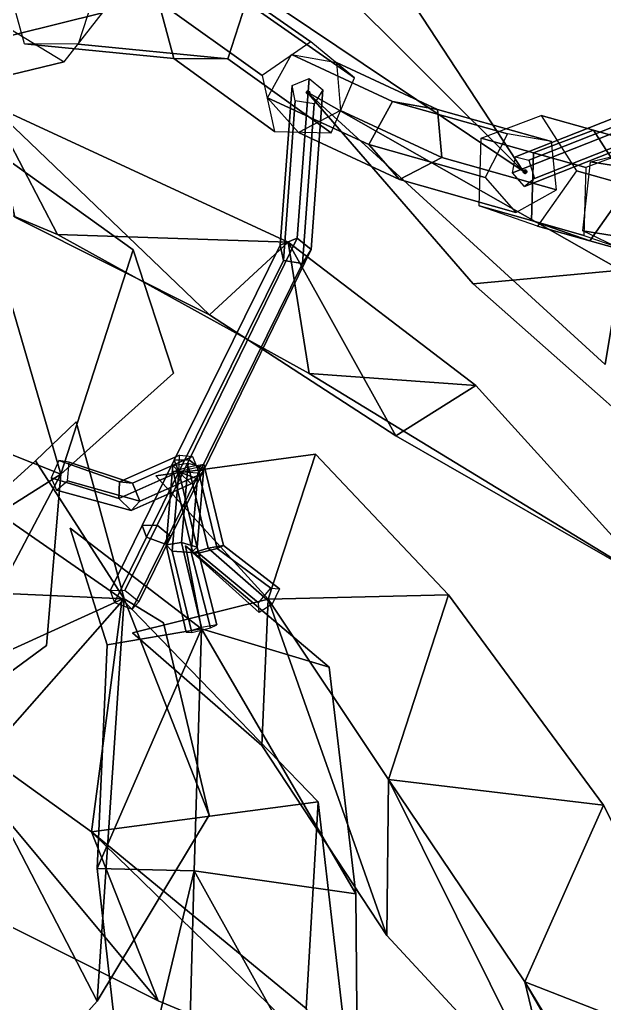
# Model space of a CAD drawing. Header units: metres. Extents: x -208 to 315, y -224 to 287.
# Drawn here: x 233.64 to 247.67, y 96.64 to 120.26 of the extents above; entities that cross this region are included whole.
import ezdxf

# ---------------------------------------------------------------- set-up
doc = ezdxf.new("R2010")
doc.units = ezdxf.units.M

msp = doc.modelspace()

# ---------------------------------------------------------------- linework, layer by layer
at = {"layer": 'Breeder_1InfInt', "color": 3}
for points in [[(248.7696, 117.1973, 843.1606), (250.3787, 116.9471, 846.2496), (248.9461, 116.5934, 846.9672), (247.3371, 116.8436, 843.8782)], [(247.3371, 116.8436, 843.8782), (248.9461, 116.5934, 846.9672), (248.7596, 114.9357, 846.9301), (247.1506, 115.1859, 843.8411)], [(247.1506, 115.1859, 843.8411), (248.7596, 114.9357, 846.9301), (250.0814, 114.3048, 846.1904), (248.4724, 114.555, 843.1015)]]:
    msp.add_3dface(points, dxfattribs=at)
at = {"layer": 'Breeder_1Pdncle', "color": 3}
for points in [[(246.1514, 117.9562, 837.7891), (247.4068, 117.6023, 840.5506), (245.9709, 117.0638, 841.1343), (244.7156, 117.4177, 838.3728)], [(246.9987, 116.6304, 837.2339), (248.2541, 116.2765, 839.9954), (247.4068, 117.6023, 840.5506), (246.1514, 117.9562, 837.7891)], [(244.7156, 117.4177, 838.3728), (245.9709, 117.0638, 841.1343), (245.9186, 115.4343, 840.9492), (244.6633, 115.7882, 838.1877)], [(247.4068, 117.6023, 840.5506), (248.6621, 117.2484, 843.3121), (247.2263, 116.7099, 843.8958), (245.9709, 117.0638, 841.1343)], [(248.2541, 116.2765, 839.9954), (249.5095, 115.9226, 842.7569), (248.6621, 117.2484, 843.3121), (247.4068, 117.6023, 840.5506)], [(245.9709, 117.0638, 841.1343), (247.2263, 116.7099, 843.8958), (247.174, 115.0804, 843.7107), (245.9186, 115.4343, 840.9492)], [(246.0663, 115.3044, 837.488), (247.3216, 114.9505, 840.2495), (248.2541, 116.2765, 839.9954), (246.9987, 116.6304, 837.2339)], [(247.3216, 114.9505, 840.2495), (248.577, 114.5966, 843.0109), (249.5095, 115.9226, 842.7569), (248.2541, 116.2765, 839.9954)], [(244.6633, 115.7882, 838.1877), (245.9186, 115.4343, 840.9492), (247.3216, 114.9505, 840.2495), (246.0663, 115.3044, 837.488)], [(245.9186, 115.4343, 840.9492), (247.174, 115.0804, 843.7107), (248.577, 114.5966, 843.0109), (247.3216, 114.9505, 840.2495)]]:
    msp.add_3dface(points, dxfattribs=at)
at = {"layer": 'Breeder_Intrnd', "color": 3}
for points in [[(230.4061, 119.1264, 801.9827), (235.6332, 120.4204, 809.8652), (234.9023, 121.928, 810.1035), (229.7748, 120.6435, 802.3875)], [(238.0308, 121.542, 818.0207), (240.6299, 119.7276, 825.7985), (239.4576, 118.9201, 825.9976), (236.9719, 120.6948, 818.497)], [(239.0737, 120.6782, 817.4707), (241.6728, 118.8638, 825.2485), (240.6299, 119.7276, 825.7985), (238.0308, 121.542, 818.0207)], [(233.3869, 121.0448, 811.1495), (236.9719, 120.6948, 818.497), (237.3427, 119.3281, 818.251), (233.7577, 119.6782, 810.9034)], [(235.0492, 119.668, 810.2728), (238.6342, 119.3179, 817.6203), (239.0737, 120.6782, 817.4707), (235.4887, 121.0282, 810.1232)], [(236.9719, 120.6948, 818.497), (239.4576, 118.9201, 825.9976), (239.7588, 117.5778, 825.5813), (237.3427, 119.3281, 818.251)], [(238.6342, 119.3179, 817.6203), (241.12, 117.5432, 825.121), (241.6728, 118.8638, 825.2485), (239.0737, 120.6782, 817.4707)], [(229.3212, 117.9411, 802.5137), (234.7104, 119.2504, 810.6674), (235.6332, 120.4204, 809.8652), (230.4061, 119.1264, 801.9827)], [(227.9961, 118.7463, 803.2602), (233.3853, 120.0556, 811.4139), (234.7104, 119.2504, 810.6674), (229.3212, 117.9411, 802.5137)], [(233.7577, 119.6782, 810.9034), (237.3427, 119.3281, 818.251), (238.6342, 119.3179, 817.6203), (235.0492, 119.668, 810.2728)], [(237.3427, 119.3281, 818.251), (239.7588, 117.5778, 825.5813), (241.12, 117.5432, 825.121), (238.6342, 119.3179, 817.6203)], [(240.1657, 119.4201, 825.8551), (242.5912, 118.2925, 832.0321), (242.0182, 117.259, 832.0685), (239.5927, 118.3865, 825.8915)], [(241.2402, 119.2325, 825.3989), (243.6657, 118.105, 831.5759), (242.5912, 118.2925, 832.0321), (240.1657, 119.4201, 825.8551)], [(241.3413, 118.0813, 825.1491), (243.7668, 116.9538, 831.3261), (243.6657, 118.105, 831.5759), (241.2402, 119.2325, 825.3989)], [(239.5927, 118.3865, 825.8915), (242.0182, 117.259, 832.0685), (242.7557, 116.4191, 831.6255), (240.3302, 117.5467, 825.4485)], [(242.5912, 118.2925, 832.0321), (245.3491, 117.5158, 838.0974), (244.8081, 116.4705, 838.2094), (242.0182, 117.259, 832.0685)], [(243.6657, 118.105, 831.5759), (246.404, 117.3355, 837.5947), (245.3491, 117.5158, 838.0974), (242.5912, 118.2925, 832.0321)], [(243.7668, 116.9538, 831.3261), (246.5247, 116.177, 837.3914), (246.404, 117.3355, 837.5947), (243.6657, 118.105, 831.5759)], [(240.3302, 117.5467, 825.4485), (242.7557, 116.4191, 831.6255), (243.7668, 116.9538, 831.3261), (241.3413, 118.0813, 825.1491)], [(242.0182, 117.259, 832.0685), (244.8081, 116.4705, 838.2094), (245.5457, 115.6306, 837.7664), (242.7557, 116.4191, 831.6255)], [(242.7557, 116.4191, 831.6255), (245.5457, 115.6306, 837.7664), (246.5247, 116.177, 837.3914), (243.7668, 116.9538, 831.3261)]]:
    msp.add_3dface(points, dxfattribs=at)
at = {"layer": 'Breeder_Leaf', "color": 3}
for points in [[(232.1846, 117.7306, 839.5256), (234.6285, 109.3439, 836.7097), (229.4731, 111.3937, 838.4462)], [(232.1846, 117.7306, 839.5256), (229.4731, 111.3937, 838.4462), (234.6285, 109.3439, 836.7097)], [(232.1846, 117.7306, 839.5256), (236.3663, 114.7335, 837.3591), (234.6285, 109.3439, 836.7097)], [(232.1846, 117.7306, 839.5256), (234.6285, 109.3439, 836.7097), (236.3663, 114.7335, 837.3591)], [(234.6285, 109.3439, 836.7097), (236.3663, 114.7335, 837.3591), (237.3317, 111.772, 834.2159)], [(234.6285, 109.3439, 836.7097), (237.3317, 111.772, 834.2159), (236.3663, 114.7335, 837.3591)], [(234.6285, 109.3439, 836.7097), (226.3025, 104.0819, 838.6368), (229.4731, 111.3937, 838.4462)], [(234.6285, 109.3439, 836.7097), (229.4731, 111.3937, 838.4462), (226.3025, 104.0819, 838.6368)], [(236.1516, 106.3488, 836.3772), (234.0239, 109.6622, 840.4984), (235.002, 110.6022, 836.2862)], [(236.1516, 106.3488, 836.3772), (235.002, 110.6022, 836.2862), (234.0239, 109.6622, 840.4984)], [(230.6389, 106.5992, 843.7112), (234.0239, 109.6622, 840.4984), (236.1516, 106.3488, 836.3772)], [(230.6389, 106.5992, 843.7112), (236.1516, 106.3488, 836.3772), (234.0239, 109.6622, 840.4984)], [(231.17, 109.7676, 792.1982), (236.106, 106.3447, 789.4255), (230.8995, 103.973, 797.6664)], [(231.17, 109.7676, 792.1982), (230.8995, 103.973, 797.6664), (236.106, 106.3447, 789.4255)], [(239.6015, 106.3434, 833.7833), (236.912, 109.3085, 830.4977), (240.7387, 109.8236, 827.671)], [(239.6015, 106.3434, 833.7833), (240.7387, 109.8236, 827.671), (236.912, 109.3085, 830.4977)], [(239.6015, 106.3434, 833.7833), (240.7387, 109.8236, 827.671), (243.9338, 106.4464, 824.7308)], [(239.6015, 106.3434, 833.7833), (243.9338, 106.4464, 824.7308), (240.7387, 109.8236, 827.671)], [(234.6285, 109.3439, 836.7097), (231.308, 103.0408, 836.6074), (226.3025, 104.0819, 838.6368)], [(234.6285, 109.3439, 836.7097), (226.3025, 104.0819, 838.6368), (231.308, 103.0408, 836.6074)], [(234.6285, 109.3439, 836.7097), (234.2907, 105.2347, 833.5759), (231.308, 103.0408, 836.6074)], [(234.6285, 109.3439, 836.7097), (231.308, 103.0408, 836.6074), (234.2907, 105.2347, 833.5759)], [(238.0028, 105.6295, 835.1798), (235.7462, 105.2514, 840.4004), (234.8543, 108.0498, 837.0904)], [(238.0028, 105.6295, 835.1798), (234.8543, 108.0498, 837.0904), (235.7462, 105.2514, 840.4004)], [(238.0028, 105.6295, 835.1798), (237.6258, 107.6279, 830.4171), (241.0658, 104.714, 828.8123)], [(238.0028, 105.6295, 835.1798), (241.0658, 104.714, 828.8123), (237.6258, 107.6279, 830.4171)], [(230.6389, 106.5992, 843.7112), (236.1516, 106.3488, 836.3772), (232.5909, 102.3089, 838.5676)], [(230.6389, 106.5992, 843.7112), (232.5909, 102.3089, 838.5676), (236.1516, 106.3488, 836.3772)], [(230.8995, 103.973, 797.6664), (236.106, 106.3447, 789.4255), (235.3634, 100.7608, 794.134)], [(230.8995, 103.973, 797.6664), (235.3634, 100.7608, 794.134), (236.106, 106.3447, 789.4255)], [(236.1516, 106.3488, 836.3772), (235.5065, 96.6924, 833.7192), (232.5909, 102.3089, 838.5676)], [(236.1516, 106.3488, 836.3772), (232.5909, 102.3089, 838.5676), (235.5065, 96.6924, 833.7192)], [(236.106, 106.3447, 789.4255), (240.8011, 101.4775, 787.4341), (235.3634, 100.7608, 794.134)], [(236.106, 106.3447, 789.4255), (235.3634, 100.7608, 794.134), (240.8011, 101.4775, 787.4341)], [(236.1516, 106.3488, 836.3772), (238.1873, 101.1556, 831.9441), (235.5065, 96.6924, 833.7192)], [(236.1516, 106.3488, 836.3772), (235.5065, 96.6924, 833.7192), (238.1873, 101.1556, 831.9441)], [(236.1516, 106.3488, 836.3772), (237.0975, 105.773, 831.3182), (238.1873, 101.1556, 831.9441)], [(236.1516, 106.3488, 836.3772), (238.1873, 101.1556, 831.9441), (237.0975, 105.773, 831.3182)], [(239.6015, 106.3434, 833.7833), (239.457, 102.8271, 838.267), (236.3519, 105.5322, 836.6474)], [(239.6015, 106.3434, 833.7833), (236.3519, 105.5322, 836.6474), (239.457, 102.8271, 838.267)], [(242.4545, 98.2686, 837.0845), (239.457, 102.8271, 838.267), (239.6015, 106.3434, 833.7833)], [(242.4545, 98.2686, 837.0845), (239.6015, 106.3434, 833.7833), (239.457, 102.8271, 838.267)], [(239.6015, 106.3434, 833.7833), (243.9338, 106.4464, 824.7308), (242.4935, 102.0134, 831.1981)], [(239.6015, 106.3434, 833.7833), (242.4935, 102.0134, 831.1981), (243.9338, 106.4464, 824.7308)], [(242.4545, 98.2686, 837.0845), (239.6015, 106.3434, 833.7833), (242.4935, 102.0134, 831.1981)], [(242.4545, 98.2686, 837.0845), (242.4935, 102.0134, 831.1981), (239.6015, 106.3434, 833.7833)], [(243.9338, 106.4464, 824.7308), (247.6454, 101.3965, 822.6119), (242.4935, 102.0134, 831.1981)], [(243.9338, 106.4464, 824.7308), (242.4935, 102.0134, 831.1981), (247.6454, 101.3965, 822.6119)], [(235.5036, 99.8735, 841.8777), (238.0028, 105.6295, 835.1798), (237.8313, 99.8198, 835.3011)], [(235.5036, 99.8735, 841.8777), (237.8313, 99.8198, 835.3011), (238.0028, 105.6295, 835.1798)], [(235.5036, 99.8735, 841.8777), (235.7462, 105.2514, 840.4004), (238.0028, 105.6295, 835.1798)], [(235.5036, 99.8735, 841.8777), (238.0028, 105.6295, 835.1798), (235.7462, 105.2514, 840.4004)], [(238.0028, 105.6295, 835.1798), (241.7057, 99.2697, 828.3558), (237.8313, 99.8198, 835.3011)], [(238.0028, 105.6295, 835.1798), (237.8313, 99.8198, 835.3011), (241.7057, 99.2697, 828.3558)], [(238.0028, 105.6295, 835.1798), (241.0658, 104.714, 828.8123), (241.7057, 99.2697, 828.3558)], [(238.0028, 105.6295, 835.1798), (241.7057, 99.2697, 828.3558), (241.0658, 104.714, 828.8123)], [(236.9653, 96.6998, 799.3958), (230.8995, 103.973, 797.6664), (235.3634, 100.7608, 794.134)], [(236.9653, 96.6998, 799.3958), (235.3634, 100.7608, 794.134), (230.8995, 103.973, 797.6664)], [(230.8995, 103.973, 797.6664), (236.9653, 96.6998, 799.3958), (231.8026, 99.3027, 802.77)], [(230.8995, 103.973, 797.6664), (231.8026, 99.3027, 802.77), (236.9653, 96.6998, 799.3958)], [(235.5065, 96.6924, 833.7192), (231.6918, 92.4334, 837.0475), (232.5909, 102.3089, 838.5676)], [(235.5065, 96.6924, 833.7192), (232.5909, 102.3089, 838.5676), (231.6918, 92.4334, 837.0475)], [(242.4935, 102.0134, 831.1981), (246.5616, 93.8271, 834.2178), (242.4545, 98.2686, 837.0845)], [(242.4935, 102.0134, 831.1981), (242.4545, 98.2686, 837.0845), (246.5616, 93.8271, 834.2178)], [(242.4935, 102.0134, 831.1981), (247.6454, 101.3965, 822.6119), (245.76, 97.1513, 828.2975)], [(242.4935, 102.0134, 831.1981), (245.76, 97.1513, 828.2975), (247.6454, 101.3965, 822.6119)], [(246.5616, 93.8271, 834.2178), (242.4935, 102.0134, 831.1981), (245.76, 97.1513, 828.2975)], [(246.5616, 93.8271, 834.2178), (245.76, 97.1513, 828.2975), (242.4935, 102.0134, 831.1981)], [(235.3634, 100.7608, 794.134), (240.8011, 101.4775, 787.4341), (240.5177, 96.5113, 789.5145)], [(235.3634, 100.7608, 794.134), (240.5177, 96.5113, 789.5145), (240.8011, 101.4775, 787.4341)], [(240.8011, 101.4775, 787.4341), (241.9797, 91.2927, 783.5861), (240.5177, 96.5113, 789.5145)], [(240.8011, 101.4775, 787.4341), (240.5177, 96.5113, 789.5145), (241.9797, 91.2927, 783.5861)], [(247.6454, 101.3965, 822.6119), (250.7967, 95.1828, 821.5352), (245.76, 97.1513, 828.2975)], [(247.6454, 101.3965, 822.6119), (245.76, 97.1513, 828.2975), (250.7967, 95.1828, 821.5352)], [(240.5177, 96.5113, 789.5145), (241.4463, 94.8376, 794.4012), (235.3634, 100.7608, 794.134)], [(240.5177, 96.5113, 789.5145), (235.3634, 100.7608, 794.134), (241.4463, 94.8376, 794.4012)], [(235.3634, 100.7608, 794.134), (241.4463, 94.8376, 794.4012), (236.9653, 96.6998, 799.3958)], [(235.3634, 100.7608, 794.134), (236.9653, 96.6998, 799.3958), (241.4463, 94.8376, 794.4012)], [(237.8313, 99.8198, 835.3011), (236.2529, 93.2263, 842.1362), (235.5036, 99.8735, 841.8777)], [(237.8313, 99.8198, 835.3011), (235.5036, 99.8735, 841.8777), (236.2529, 93.2263, 842.1362)], [(236.2529, 93.2263, 842.1362), (237.8313, 99.8198, 835.3011), (237.6542, 93.2875, 835.4446)], [(236.2529, 93.2263, 842.1362), (237.6542, 93.2875, 835.4446), (237.8313, 99.8198, 835.3011)], [(237.8313, 99.8198, 835.3011), (241.7655, 92.7351, 829.3872), (237.6542, 93.2875, 835.4446)], [(237.8313, 99.8198, 835.3011), (237.6542, 93.2875, 835.4446), (241.7655, 92.7351, 829.3872)], [(241.7057, 99.2697, 828.3558), (241.7655, 92.7351, 829.3872), (237.8313, 99.8198, 835.3011)], [(241.7057, 99.2697, 828.3558), (237.8313, 99.8198, 835.3011), (241.7655, 92.7351, 829.3872)], [(245.76, 97.1513, 828.2975), (250.7967, 95.1828, 821.5352), (249.3602, 90.9281, 824.5194)], [(245.76, 97.1513, 828.2975), (249.3602, 90.9281, 824.5194), (250.7967, 95.1828, 821.5352)], [(249.3602, 90.9281, 824.5194), (250.1083, 89.9761, 829.626), (245.76, 97.1513, 828.2975)], [(249.3602, 90.9281, 824.5194), (245.76, 97.1513, 828.2975), (250.1083, 89.9761, 829.626)], [(245.76, 97.1513, 828.2975), (250.1083, 89.9761, 829.626), (246.5616, 93.8271, 834.2178)], [(245.76, 97.1513, 828.2975), (246.5616, 93.8271, 834.2178), (250.1083, 89.9761, 829.626)]]:
    msp.add_3dface(points, dxfattribs=at)
at = {"layer": 'Breeder_Mrstm', "color": 3}
for points in [[(240.529, 118.493, 825.6328), (240.5189, 118.5168, 825.6435), (240.5311, 118.5305, 825.5493)], [(240.529, 118.493, 825.6328), (240.5311, 118.5305, 825.5493), (240.5189, 118.5168, 825.6435)], [(240.529, 118.493, 825.6328), (240.5398, 118.4862, 825.6681), (240.5189, 118.5168, 825.6435)], [(240.529, 118.493, 825.6328), (240.5189, 118.5168, 825.6435), (240.5398, 118.4862, 825.6681)], [(240.5189, 118.5168, 825.6435), (240.5398, 118.4862, 825.6681), (240.5334, 118.512, 825.6746)], [(240.5189, 118.5168, 825.6435), (240.5334, 118.512, 825.6746), (240.5398, 118.4862, 825.6681)], [(240.5311, 118.5305, 825.5493), (240.5253, 118.5095, 825.6379), (240.5332, 118.5329, 825.6407)], [(240.5311, 118.5305, 825.5493), (240.5332, 118.5329, 825.6407), (240.5253, 118.5095, 825.6379)], [(240.5253, 118.5095, 825.6379), (240.5347, 118.501, 825.6733), (240.5332, 118.5329, 825.6407)], [(240.5253, 118.5095, 825.6379), (240.5332, 118.5329, 825.6407), (240.5347, 118.501, 825.6733)], [(240.5311, 118.5305, 825.5493), (240.548, 118.4801, 825.6234), (240.529, 118.493, 825.6328)], [(240.5311, 118.5305, 825.5493), (240.529, 118.493, 825.6328), (240.548, 118.4801, 825.6234)], [(240.548, 118.4801, 825.6234), (240.559, 118.4696, 825.6578), (240.529, 118.493, 825.6328)], [(240.548, 118.4801, 825.6234), (240.529, 118.493, 825.6328), (240.559, 118.4696, 825.6578)], [(240.529, 118.493, 825.6328), (240.559, 118.4696, 825.6578), (240.5398, 118.4862, 825.6681)], [(240.529, 118.493, 825.6328), (240.5398, 118.4862, 825.6681), (240.559, 118.4696, 825.6578)], [(240.5332, 118.5329, 825.6407), (240.554, 118.5517, 825.6401), (240.5311, 118.5305, 825.5493)], [(240.5332, 118.5329, 825.6407), (240.5311, 118.5305, 825.5493), (240.554, 118.5517, 825.6401)], [(240.5311, 118.5305, 825.5493), (240.5471, 118.5421, 825.6383), (240.5707, 118.5433, 825.6307)], [(240.5311, 118.5305, 825.5493), (240.5707, 118.5433, 825.6307), (240.5471, 118.5421, 825.6383)], [(240.5707, 118.5433, 825.6307), (240.5939, 118.5305, 825.6218), (240.5311, 118.5305, 825.5493)], [(240.5707, 118.5433, 825.6307), (240.5311, 118.5305, 825.5493), (240.5939, 118.5305, 825.6218)], [(240.5311, 118.5305, 825.5493), (240.5827, 118.5334, 825.6245), (240.5896, 118.5107, 825.6168)], [(240.5311, 118.5305, 825.5493), (240.5896, 118.5107, 825.6168), (240.5827, 118.5334, 825.6245)], [(240.5311, 118.5305, 825.5493), (240.5833, 118.4952, 825.6152), (240.564, 118.4798, 825.618)], [(240.5311, 118.5305, 825.5493), (240.564, 118.4798, 825.618), (240.5833, 118.4952, 825.6152)], [(240.564, 118.4798, 825.618), (240.538, 118.475, 825.6273), (240.5311, 118.5305, 825.5493)], [(240.564, 118.4798, 825.618), (240.5311, 118.5305, 825.5493), (240.538, 118.475, 825.6273)], [(240.5896, 118.5107, 825.6168), (240.5841, 118.4834, 825.614), (240.5311, 118.5305, 825.5493)], [(240.5896, 118.5107, 825.6168), (240.5311, 118.5305, 825.5493), (240.5841, 118.4834, 825.614)], [(240.5332, 118.5329, 825.6407), (240.5459, 118.5259, 825.6755), (240.554, 118.5517, 825.6401)], [(240.5332, 118.5329, 825.6407), (240.554, 118.5517, 825.6401), (240.5459, 118.5259, 825.6755)], [(240.5332, 118.5329, 825.6407), (240.5347, 118.501, 825.6733), (240.5459, 118.5259, 825.6755)], [(240.5332, 118.5329, 825.6407), (240.5459, 118.5259, 825.6755), (240.5347, 118.501, 825.6733)], [(240.564, 118.4798, 825.618), (240.574, 118.4712, 825.6532), (240.538, 118.475, 825.6273)], [(240.564, 118.4798, 825.618), (240.538, 118.475, 825.6273), (240.574, 118.4712, 825.6532)], [(240.538, 118.475, 825.6273), (240.574, 118.4712, 825.6532), (240.5476, 118.4721, 825.6605)], [(240.538, 118.475, 825.6273), (240.5476, 118.4721, 825.6605), (240.574, 118.4712, 825.6532)], [(240.554, 118.5517, 825.6401), (240.5459, 118.5259, 825.6755), (240.5679, 118.5412, 825.67)], [(240.554, 118.5517, 825.6401), (240.5679, 118.5412, 825.67), (240.5459, 118.5259, 825.6755)], [(240.5471, 118.5421, 825.6383), (240.5578, 118.536, 825.6738), (240.5707, 118.5433, 825.6307)], [(240.5471, 118.5421, 825.6383), (240.5707, 118.5433, 825.6307), (240.5578, 118.536, 825.6738)], [(240.5707, 118.5433, 825.6307), (240.5578, 118.536, 825.6738), (240.5837, 118.5346, 825.6649)], [(240.5707, 118.5433, 825.6307), (240.5837, 118.5346, 825.6649), (240.5578, 118.536, 825.6738)], [(240.5833, 118.4952, 825.6152), (240.5967, 118.4859, 825.6492), (240.564, 118.4798, 825.618)], [(240.5833, 118.4952, 825.6152), (240.564, 118.4798, 825.618), (240.5967, 118.4859, 825.6492)], [(240.564, 118.4798, 825.618), (240.5967, 118.4859, 825.6492), (240.574, 118.4712, 825.6532)], [(240.564, 118.4798, 825.618), (240.574, 118.4712, 825.6532), (240.5967, 118.4859, 825.6492)], [(240.5707, 118.5433, 825.6307), (240.5837, 118.5346, 825.6649), (240.5939, 118.5305, 825.6218)], [(240.5707, 118.5433, 825.6307), (240.5939, 118.5305, 825.6218), (240.5837, 118.5346, 825.6649)], [(240.5827, 118.5334, 825.6245), (240.596, 118.5267, 825.659), (240.5896, 118.5107, 825.6168)], [(240.5827, 118.5334, 825.6245), (240.5896, 118.5107, 825.6168), (240.596, 118.5267, 825.659)], [(240.5939, 118.5305, 825.6218), (240.5837, 118.5346, 825.6649), (240.6026, 118.5186, 825.6531)], [(240.5939, 118.5305, 825.6218), (240.6026, 118.5186, 825.6531), (240.5837, 118.5346, 825.6649)], [(240.5896, 118.5107, 825.6168), (240.601, 118.5009, 825.6512), (240.5841, 118.4834, 825.614)], [(240.5896, 118.5107, 825.6168), (240.5841, 118.4834, 825.614), (240.601, 118.5009, 825.6512)], [(240.5841, 118.4834, 825.614), (240.601, 118.5009, 825.6512), (240.59, 118.4761, 825.6473)], [(240.5841, 118.4834, 825.614), (240.59, 118.4761, 825.6473), (240.601, 118.5009, 825.6512)], [(240.5896, 118.5107, 825.6168), (240.596, 118.5267, 825.659), (240.601, 118.5009, 825.6512)], [(240.5896, 118.5107, 825.6168), (240.601, 118.5009, 825.6512), (240.596, 118.5267, 825.659)], [(245.74, 116.5818, 837.8928), (245.7198, 116.5968, 837.9051), (245.7235, 116.6229, 837.8127)], [(245.74, 116.5818, 837.8928), (245.7235, 116.6229, 837.8127), (245.7198, 116.5968, 837.9051)], [(245.74, 116.5818, 837.8928), (245.753, 116.5777, 837.9279), (245.7198, 116.5968, 837.9051)], [(245.74, 116.5818, 837.8928), (245.7198, 116.5968, 837.9051), (245.753, 116.5777, 837.9279)], [(245.7198, 116.5968, 837.9051), (245.753, 116.5777, 837.9279), (245.7351, 116.5968, 837.9362)], [(245.7198, 116.5968, 837.9051), (245.7351, 116.5968, 837.9362), (245.753, 116.5777, 837.9279)], [(245.7558, 116.6491, 837.8943), (245.7817, 116.6507, 837.8839), (245.7235, 116.6229, 837.8127)], [(245.7558, 116.6491, 837.8943), (245.7235, 116.6229, 837.8127), (245.7817, 116.6507, 837.8839)], [(245.7235, 116.6229, 837.8127), (245.7366, 116.6354, 837.9022), (245.7558, 116.6491, 837.8943)], [(245.7235, 116.6229, 837.8127), (245.7558, 116.6491, 837.8943), (245.7366, 116.6354, 837.9022)], [(245.7259, 116.6204, 837.9042), (245.7341, 116.6471, 837.905), (245.7235, 116.6229, 837.8127)], [(245.7259, 116.6204, 837.9042), (245.7235, 116.6229, 837.8127), (245.7341, 116.6471, 837.905)], [(245.7235, 116.6229, 837.8127), (245.7721, 116.6437, 837.8871), (245.7888, 116.6285, 837.8766)], [(245.7235, 116.6229, 837.8127), (245.7888, 116.6285, 837.8766), (245.7721, 116.6437, 837.8871)], [(245.7888, 116.6285, 837.8766), (245.7974, 116.6026, 837.8705), (245.7235, 116.6229, 837.8127)], [(245.7888, 116.6285, 837.8766), (245.7235, 116.6229, 837.8127), (245.7974, 116.6026, 837.8705)], [(245.7235, 116.6229, 837.8127), (245.7309, 116.5964, 837.8998), (245.7259, 116.6204, 837.9042)], [(245.7235, 116.6229, 837.8127), (245.7259, 116.6204, 837.9042), (245.7309, 116.5964, 837.8998)], [(245.7235, 116.6229, 837.8127), (245.7629, 116.5803, 837.8832), (245.74, 116.5818, 837.8928)], [(245.7235, 116.6229, 837.8127), (245.74, 116.5818, 837.8928), (245.7629, 116.5803, 837.8832)], [(245.7235, 116.6229, 837.8127), (245.7886, 116.6091, 837.8752), (245.7789, 116.5863, 837.8757)], [(245.7235, 116.6229, 837.8127), (245.7789, 116.5863, 837.8757), (245.7886, 116.6091, 837.8752)], [(245.7789, 116.5863, 837.8757), (245.7586, 116.5688, 837.8839), (245.7235, 116.6229, 837.8127)], [(245.7789, 116.5863, 837.8757), (245.7235, 116.6229, 837.8127), (245.7586, 116.5688, 837.8839)], [(245.7259, 116.6204, 837.9042), (245.7409, 116.6187, 837.9386), (245.7341, 116.6471, 837.905)], [(245.7259, 116.6204, 837.9042), (245.7341, 116.6471, 837.905), (245.7409, 116.6187, 837.9386)], [(245.7309, 116.5964, 837.8998), (245.7439, 116.5918, 837.9348), (245.7259, 116.6204, 837.9042)], [(245.7309, 116.5964, 837.8998), (245.7259, 116.6204, 837.9042), (245.7439, 116.5918, 837.9348)], [(245.7259, 116.6204, 837.9042), (245.7439, 116.5918, 837.9348), (245.7409, 116.6187, 837.9386)], [(245.7259, 116.6204, 837.9042), (245.7409, 116.6187, 837.9386), (245.7439, 116.5918, 837.9348)], [(245.7341, 116.6471, 837.905), (245.7409, 116.6187, 837.9386), (245.752, 116.6434, 837.9344)], [(245.7341, 116.6471, 837.905), (245.752, 116.6434, 837.9344), (245.7409, 116.6187, 837.9386)], [(245.7366, 116.6354, 837.9022), (245.7511, 116.6334, 837.9368), (245.7558, 116.6491, 837.8943)], [(245.7366, 116.6354, 837.9022), (245.7558, 116.6491, 837.8943), (245.7511, 116.6334, 837.9368)], [(245.7629, 116.5803, 837.8832), (245.7777, 116.5733, 837.9171), (245.74, 116.5818, 837.8928)], [(245.7629, 116.5803, 837.8832), (245.74, 116.5818, 837.8928), (245.7777, 116.5733, 837.9171)], [(245.74, 116.5818, 837.8928), (245.7777, 116.5733, 837.9171), (245.753, 116.5777, 837.9279)], [(245.74, 116.5818, 837.8928), (245.753, 116.5777, 837.9279), (245.7777, 116.5733, 837.9171)], [(245.7558, 116.6491, 837.8943), (245.7511, 116.6334, 837.9368), (245.7735, 116.6461, 837.9273)], [(245.7558, 116.6491, 837.8943), (245.7735, 116.6461, 837.9273), (245.7511, 116.6334, 837.9368)], [(245.7558, 116.6491, 837.8943), (245.7735, 116.6461, 837.9273), (245.7817, 116.6507, 837.8839)], [(245.7558, 116.6491, 837.8943), (245.7817, 116.6507, 837.8839), (245.7735, 116.6461, 837.9273)], [(245.7789, 116.5863, 837.8757), (245.7931, 116.5795, 837.9099), (245.7586, 116.5688, 837.8839)], [(245.7789, 116.5863, 837.8757), (245.7586, 116.5688, 837.8839), (245.7931, 116.5795, 837.9099)], [(245.7586, 116.5688, 837.8839), (245.7931, 116.5795, 837.9099), (245.7696, 116.567, 837.9166)], [(245.7586, 116.5688, 837.8839), (245.7696, 116.567, 837.9166), (245.7931, 116.5795, 837.9099)], [(245.7721, 116.6437, 837.8871), (245.7894, 116.6412, 837.9204), (245.7888, 116.6285, 837.8766)], [(245.7721, 116.6437, 837.8871), (245.7888, 116.6285, 837.8766), (245.7894, 116.6412, 837.9204)], [(245.7817, 116.6507, 837.8839), (245.7735, 116.6461, 837.9273), (245.7971, 116.6429, 837.9139)], [(245.7817, 116.6507, 837.8839), (245.7971, 116.6429, 837.9139), (245.7735, 116.6461, 837.9273)], [(245.7886, 116.6091, 837.8752), (245.8061, 116.6035, 837.908), (245.7789, 116.5863, 837.8757)], [(245.7886, 116.6091, 837.8752), (245.7789, 116.5863, 837.8757), (245.8061, 116.6035, 837.908)], [(245.7789, 116.5863, 837.8757), (245.8061, 116.6035, 837.908), (245.7931, 116.5795, 837.9099)], [(245.7789, 116.5863, 837.8757), (245.7931, 116.5795, 837.9099), (245.8061, 116.6035, 837.908)], [(245.7888, 116.6285, 837.8766), (245.7894, 116.6412, 837.9204), (245.8059, 116.6223, 837.9095)], [(245.7888, 116.6285, 837.8766), (245.8059, 116.6223, 837.9095), (245.7894, 116.6412, 837.9204)], [(245.7888, 116.6285, 837.8766), (245.8059, 116.6223, 837.9095), (245.7974, 116.6026, 837.8705)], [(245.7888, 116.6285, 837.8766), (245.7974, 116.6026, 837.8705), (245.8059, 116.6223, 837.9095)], [(245.7974, 116.6026, 837.8705), (245.8059, 116.6223, 837.9095), (245.8085, 116.5959, 837.9026)], [(245.7974, 116.6026, 837.8705), (245.8085, 116.5959, 837.9026), (245.8059, 116.6223, 837.9095)]]:
    msp.add_3dface(points, dxfattribs=at)
at = {"layer": 'Breeder_Petiole', "color": 3}
for points in [[(240.5849, 118.8488, 825.7747), (240.2999, 115.015, 831.2556), (239.8929, 114.8475, 831.1172), (240.1779, 118.6813, 825.6364)], [(240.9196, 118.5715, 825.5982), (240.6347, 114.7378, 831.079), (240.2999, 115.015, 831.2556), (240.5849, 118.8488, 825.7747)], [(245.5373, 116.9655, 837.8682), (250.2775, 118.8391, 842.2086), (250.2091, 118.4521, 842.4503), (245.4689, 116.5785, 838.1099)], [(245.8612, 116.8822, 837.5504), (250.6014, 118.7558, 841.8907), (250.2775, 118.8391, 842.2086), (245.5373, 116.9655, 837.8682)], [(240.1779, 118.6813, 825.6364), (239.8929, 114.8475, 831.1172), (239.9707, 114.473, 830.8593), (240.2556, 118.3067, 825.3784)], [(245.9961, 116.443, 837.5927), (250.7362, 118.3166, 841.933), (250.6014, 118.7558, 841.8907), (245.8612, 116.8822, 837.5504)], [(240.7115, 118.2393, 825.355), (240.4265, 114.4055, 830.8358), (240.6347, 114.7378, 831.079), (240.9196, 118.5715, 825.5982)], [(245.4689, 116.5785, 838.1099), (250.2091, 118.4521, 842.4503), (250.4969, 118.1243, 842.2775), (245.7567, 116.2507, 837.9371)], [(240.2556, 118.3067, 825.3784), (239.9707, 114.473, 830.8593), (240.4265, 114.4055, 830.8358), (240.7115, 118.2393, 825.355)], [(245.7567, 116.2507, 837.9371), (250.4969, 118.1243, 842.2775), (250.7362, 118.3166, 841.933), (245.9961, 116.443, 837.5927)], [(240.2999, 115.015, 831.2556), (237.7089, 109.692, 834.7029), (237.3511, 109.681, 834.4118), (239.8929, 114.8475, 831.1172)], [(239.8929, 114.8475, 831.1172), (237.3511, 109.681, 834.4118), (237.4591, 109.4027, 834.06), (239.9707, 114.473, 830.8593)], [(240.6347, 114.7378, 831.079), (238.0437, 109.4147, 834.5263), (237.7089, 109.692, 834.7029), (240.2999, 115.015, 831.2556)], [(240.4265, 114.4055, 830.8358), (237.8847, 109.2391, 834.1304), (238.0437, 109.4147, 834.5263), (240.6347, 114.7378, 831.079)], [(239.9707, 114.473, 830.8593), (237.4591, 109.4027, 834.06), (237.8847, 109.2391, 834.1304), (240.4265, 114.4055, 830.8358)], [(236.0366, 109.1629, 835.5413), (234.5857, 109.6712, 836.4948), (234.3972, 109.2604, 836.4021), (236.0203, 108.7602, 835.3168)], [(236.3481, 109.1275, 835.8798), (234.833, 109.6327, 836.8824), (234.5857, 109.6712, 836.4948), (236.0366, 109.1629, 835.5413)], [(236.5269, 108.694, 835.863), (234.7957, 109.1892, 837.0309), (234.833, 109.6327, 836.8824), (236.3481, 109.1275, 835.8798)], [(237.4753, 109.8055, 834.2845), (236.0366, 109.1629, 835.5413), (236.0203, 108.7602, 835.3168), (237.4591, 109.4027, 834.06)], [(237.7868, 109.77, 834.623), (236.3481, 109.1275, 835.8798), (236.0366, 109.1629, 835.5413), (237.4753, 109.8055, 834.2845)], [(237.9657, 109.3366, 834.6061), (236.5269, 108.694, 835.863), (236.3481, 109.1275, 835.8798), (237.7868, 109.77, 834.623)], [(237.7089, 109.692, 834.7029), (236.9395, 108.1232, 835.7077), (236.5816, 108.1123, 835.4166), (237.3511, 109.681, 834.4118)], [(237.3511, 109.681, 834.4118), (236.5816, 108.1123, 835.4166), (236.6896, 107.834, 835.0648), (237.4591, 109.4027, 834.06)], [(238.0437, 109.4147, 834.5263), (237.2742, 107.8459, 835.5311), (236.9395, 108.1232, 835.7077), (237.7089, 109.692, 834.7029)], [(237.6874, 109.6115, 834.7409), (237.5269, 107.7064, 835.379), (237.1563, 107.6477, 835.1105), (237.3167, 109.5528, 834.4724)], [(238.0652, 109.4951, 834.4883), (237.9047, 107.5899, 835.1263), (237.5269, 107.7064, 835.379), (237.6874, 109.6115, 834.7409)], [(237.4591, 109.4027, 834.06), (236.0203, 108.7602, 835.3168), (236.3216, 108.4721, 835.5145), (237.7604, 109.1146, 834.2576)], [(237.4591, 109.4027, 834.06), (236.6896, 107.834, 835.0648), (237.1152, 107.6703, 835.1352), (237.8847, 109.2391, 834.1304)], [(237.8847, 109.2391, 834.1304), (237.1152, 107.6703, 835.1352), (237.2742, 107.8459, 835.5311), (238.0437, 109.4147, 834.5263)], [(237.3167, 109.5528, 834.4724), (237.1563, 107.6477, 835.1105), (237.2986, 107.4976, 834.6981), (237.4591, 109.4027, 834.06)], [(237.4591, 109.4027, 834.06), (237.2986, 107.4976, 834.6981), (237.7585, 107.4621, 834.7078), (237.919, 109.3672, 834.0698)], [(237.6946, 109.5223, 834.7597), (238.1675, 107.5707, 834.9339), (237.8011, 107.4589, 834.6766), (237.3283, 109.4105, 834.5024)], [(237.3283, 109.4105, 834.5024), (237.8011, 107.4589, 834.6766), (237.9319, 107.4511, 834.2342), (237.4591, 109.4027, 834.06)], [(237.4591, 109.4027, 834.06), (237.9319, 107.4511, 834.2342), (238.3803, 107.558, 834.214), (237.9075, 109.5096, 834.0398)], [(238.058, 109.5844, 834.4695), (238.5308, 107.6328, 834.6437), (238.1675, 107.5707, 834.9339), (237.6946, 109.5223, 834.7597)], [(237.919, 109.3672, 834.0698), (237.7585, 107.4621, 834.7078), (237.9047, 107.5899, 835.1263), (238.0652, 109.4951, 834.4883)], [(237.9075, 109.5096, 834.0398), (238.3803, 107.558, 834.214), (238.5308, 107.6328, 834.6437), (238.058, 109.5844, 834.4695)], [(236.0203, 108.7602, 835.3168), (234.3972, 109.2604, 836.4021), (234.5262, 108.9643, 836.7316), (236.3216, 108.4721, 835.5145)], [(236.3216, 108.4721, 835.5145), (234.5262, 108.9643, 836.7316), (234.7957, 109.1892, 837.0309), (236.5269, 108.694, 835.863)], [(237.7604, 109.1146, 834.2576), (236.3216, 108.4721, 835.5145), (236.5269, 108.694, 835.863), (237.9657, 109.3366, 834.6061)], [(236.9395, 108.1232, 835.7077), (236.17, 106.5545, 836.7125), (235.8122, 106.5436, 836.4214), (236.5816, 108.1123, 835.4166)], [(236.5816, 108.1123, 835.4166), (235.8122, 106.5436, 836.4214), (235.9202, 106.2653, 836.0696), (236.6896, 107.834, 835.0648)], [(237.2742, 107.8459, 835.5311), (236.5048, 106.2772, 836.5359), (236.17, 106.5545, 836.7125), (236.9395, 108.1232, 835.7077)], [(236.6896, 107.834, 835.0648), (235.9202, 106.2653, 836.0696), (236.3458, 106.1016, 836.14), (237.1152, 107.6703, 835.1352)], [(237.1152, 107.6703, 835.1352), (236.3458, 106.1016, 836.14), (236.5048, 106.2772, 836.5359), (237.2742, 107.8459, 835.5311)], [(237.5269, 107.7064, 835.379), (238.007, 105.6655, 835.572), (237.6406, 105.5538, 835.3146), (237.1563, 107.6477, 835.1105)], [(237.1563, 107.6477, 835.1105), (237.6406, 105.5538, 835.3146), (237.7715, 105.546, 834.8723), (237.2986, 107.4976, 834.6981)], [(237.2986, 107.4976, 834.6981), (237.7715, 105.546, 834.8723), (238.2198, 105.6528, 834.8521), (237.7585, 107.4621, 834.7078)], [(237.9047, 107.5899, 835.1263), (238.3703, 105.7276, 835.2817), (238.007, 105.6655, 835.572), (237.5269, 107.7064, 835.379)], [(237.7585, 107.4621, 834.7078), (238.2198, 105.6528, 834.8521), (238.3703, 105.7276, 835.2817), (237.9047, 107.5899, 835.1263)], [(238.1675, 107.5707, 834.9339), (239.6978, 106.2279, 834.1472), (239.3862, 106.0262, 833.8732), (237.8011, 107.4589, 834.6766)], [(237.9319, 107.4511, 834.2342), (239.3701, 106.2599, 833.4757), (239.6717, 106.6083, 833.5004), (238.3803, 107.558, 834.214)], [(238.5308, 107.6328, 834.6437), (239.8769, 106.5931, 833.9133), (239.6978, 106.2279, 834.1472), (238.1675, 107.5707, 834.9339)], [(238.3803, 107.558, 834.214), (239.6717, 106.6083, 833.5004), (239.8769, 106.5931, 833.9133), (238.5308, 107.6328, 834.6437)], [(237.8011, 107.4589, 834.6766), (239.3862, 106.0262, 833.8732), (239.3701, 106.2599, 833.4757), (237.9319, 107.4511, 834.2342)]]:
    msp.add_3dface(points, dxfattribs=at)
at = {"layer": 'Breeder_Stipule', "color": 3}
for points in [[(245.7235, 116.6229, 837.8127), (238.6993, 123.6343, 835.5504), (238.6979, 121.3438, 841.358)], [(245.7235, 116.6229, 837.8127), (238.6979, 121.3438, 841.358), (238.6993, 123.6343, 835.5504)], [(238.6979, 121.3438, 841.358), (242.5036, 121.5362, 845.9238), (245.7235, 116.6229, 837.8127)], [(238.6979, 121.3438, 841.358), (245.7235, 116.6229, 837.8127), (242.5036, 121.5362, 845.9238)], [(240.5311, 118.5305, 825.5493), (244.5202, 113.913, 817.4017), (248.063, 114.2435, 822.5314)], [(240.5311, 118.5305, 825.5493), (248.063, 114.2435, 822.5314), (244.5202, 113.913, 817.4017)], [(248.063, 114.2435, 822.5314), (247.6906, 111.9769, 828.017), (240.5311, 118.5305, 825.5493)], [(248.063, 114.2435, 822.5314), (240.5311, 118.5305, 825.5493), (247.6906, 111.9769, 828.017)], [(232.9095, 118.2415, 790.5836), (229.3696, 117.2714, 785.5336), (234.5535, 115.097, 783.7238)], [(232.9095, 118.2415, 790.5836), (234.5535, 115.097, 783.7238), (229.3696, 117.2714, 785.5336)], [(232.9095, 118.2415, 790.5836), (234.5535, 115.097, 783.7238), (240.0871, 114.9188, 786.9624)], [(232.9095, 118.2415, 790.5836), (240.0871, 114.9188, 786.9624), (234.5535, 115.097, 783.7238)], [(240.0871, 114.9188, 786.9624), (238.2014, 113.174, 792.4954), (232.9095, 118.2415, 790.5836)], [(240.0871, 114.9188, 786.9624), (232.9095, 118.2415, 790.5836), (238.2014, 113.174, 792.4954)], [(232.9095, 118.2415, 790.5836), (238.2014, 113.174, 792.4954), (233.5323, 115.5167, 795.8328)], [(232.9095, 118.2415, 790.5836), (233.5323, 115.5167, 795.8328), (238.2014, 113.174, 792.4954)], [(240.0871, 114.9188, 786.9624), (234.5535, 115.097, 783.7238), (240.5855, 111.7619, 782.2285)], [(240.0871, 114.9188, 786.9624), (240.5855, 111.7619, 782.2285), (234.5535, 115.097, 783.7238)], [(242.6713, 110.2673, 788.5313), (238.2014, 113.174, 792.4954), (240.0871, 114.9188, 786.9624)], [(242.6713, 110.2673, 788.5313), (240.0871, 114.9188, 786.9624), (238.2014, 113.174, 792.4954)], [(240.0871, 114.9188, 786.9624), (240.5855, 111.7619, 782.2285), (244.583, 111.4762, 784.1635)], [(240.0871, 114.9188, 786.9624), (244.583, 111.4762, 784.1635), (240.5855, 111.7619, 782.2285)], [(242.6713, 110.2673, 788.5313), (240.0871, 114.9188, 786.9624), (244.583, 111.4762, 784.1635)], [(242.6713, 110.2673, 788.5313), (244.583, 111.4762, 784.1635), (240.0871, 114.9188, 786.9624)], [(248.063, 114.2435, 822.5314), (244.5202, 113.913, 817.4017), (248.8275, 110.1032, 816.0569)], [(248.063, 114.2435, 822.5314), (248.8275, 110.1032, 816.0569), (244.5202, 113.913, 817.4017)], [(244.583, 111.4762, 784.1635), (240.5855, 111.7619, 782.2285), (248.946, 106.6637, 781.2578)], [(244.583, 111.4762, 784.1635), (248.946, 106.6637, 781.2578), (240.5855, 111.7619, 782.2285)], [(242.6713, 110.2673, 788.5313), (244.583, 111.4762, 784.1635), (248.946, 106.6637, 781.2578)], [(242.6713, 110.2673, 788.5313), (248.946, 106.6637, 781.2578), (244.583, 111.4762, 784.1635)]]:
    msp.add_3dface(points, dxfattribs=at)

doc.saveas('drawing.dxf')
